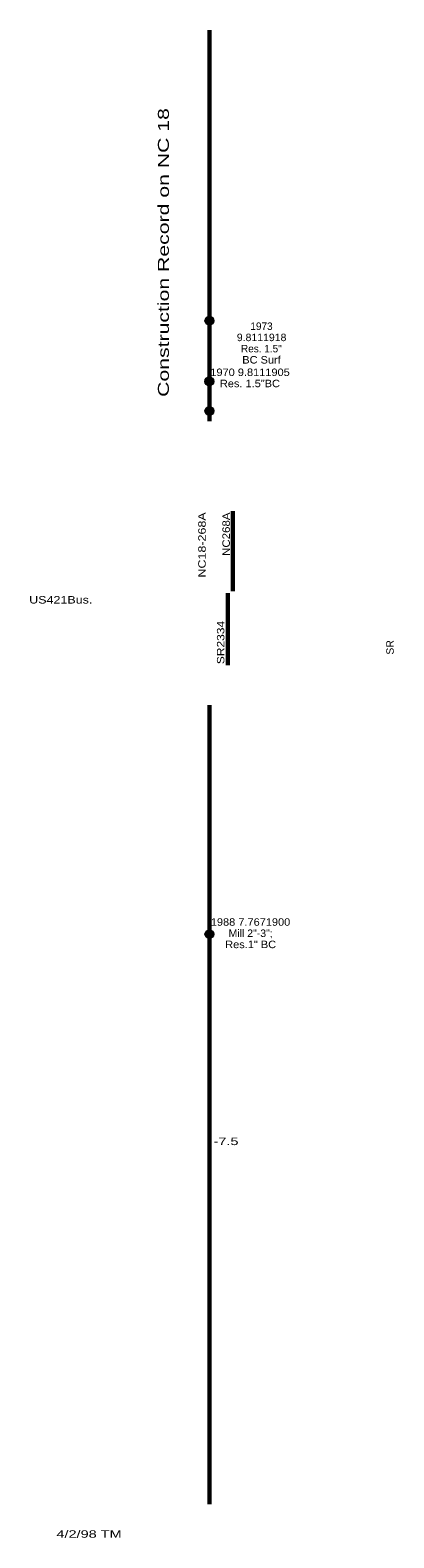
# Model space of a CAD drawing. Extents: x 0.66 to 2.12, y -6.47 to -0.41.
import ezdxf
from ezdxf.enums import TextEntityAlignment as Align

# ---------------------------------------------------------------- set-up
doc = ezdxf.new("R2010")
doc.units = 0
doc.header["$LTSCALE"] = 0.012
doc.layers.add('1', color=7, linetype='Continuous', lineweight=60)

msp = doc.modelspace()

# ---------------------------------------------------------------- hatches: boundary and pattern name
at = {"layer": '1'}
for points in [[(1.39592, -1.5771, 1), (1.36009, -1.5771, 1)], [(1.39513, -1.8207, 1), (1.3593, -1.8207, 1)], [(1.39592, -1.93951, 1), (1.36009, -1.93951, 1)], [(1.39592, -4.04084, 1), (1.36009, -4.04084, 1)]]:
    msp.add_hatch(color=256, dxfattribs=at).paths.add_polyline_path(points)

# ---------------------------------------------------------------- linework, layer by layer
for p, q in [((1.378, -1.98), (1.378, -0.41)), ((1.472, -2.663), (1.472, -2.342)), ((1.452, -2.961), (1.452, -2.671)), ((1.378, -6.33), (1.378, -3.121))]:
    msp.add_line(p, q, dxfattribs=at)
at = {"layer": '1', "lineweight": 13}
for centre in [(1.37801, -1.5771), (1.37721, -1.8207), (1.37801, -1.93951), (1.37801, -4.04084)]:
    msp.add_circle(centre, 0.01792, dxfattribs=at)

# ---------------------------------------------------------------- texts
at = {"layer": '1'}
for s, height, width, p in [('Construction Record on NC 18', 0.04392, 1.45, (1.215, -1.303)), ('NC18-268A', 0.03, 1.25, (1.363, -2.4775)), ('NC268A', 0.03, 1.15, (1.46, -2.4345)), ('SR2334', 0.03, 1.2, (1.438, -2.8695)), ('SR', 0.03, 1.05, (2.118, -2.889))]:
    msp.add_text(s, height=height, rotation=90, dxfattribs=dict(at, width=width)).set_placement(p, align=Align.CENTER)
for s, width, p in [('9.8111918', 1.05, (1.5875, -1.659)), ('BC Surf', 1.1, (1.587, -1.749)), ('1970 9.8111905', 1.1, (1.541, -1.799)), ('Res. 1.5"BC', 1.1, (1.5405, -1.844)), ('US421Bus.', 1.25, (0.781, -2.713)), ('1988 7.7671900', 1.1, (1.543, -4.007)), ('Mill 2"-3";', 1.05, (1.5435, -4.052)), ('Res.1" BC', 1.1, (1.5435, -4.097)), ('-7.5', 1.45, (1.4445, -4.888)), ('4/2/98 TM', 1.45, (0.8945, -6.465))]:
    msp.add_text(s, height=0.03, dxfattribs=dict(at, width=width)).set_placement(p, align=Align.CENTER)
for s, p in [('1973', (1.587, -1.614)), ('Res. 1.5"', (1.5865, -1.704))]:
    msp.add_text(s, height=0.03, dxfattribs=at).set_placement(p, align=Align.CENTER)

doc.saveas('drawing.dxf')
